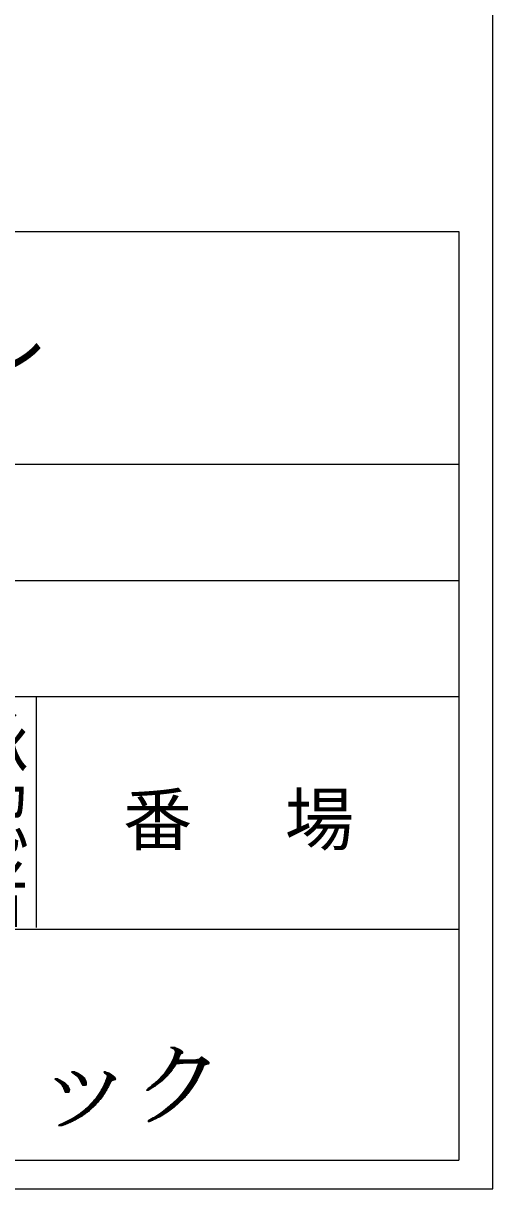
# Model space of a CAD drawing. Units: millimetres, scale not verified. Extents: x -438 to 140, y -184 to 99.
# Drawn here: x 118.5 to 140.1, y -96.9 to -43.4 of the extents above; entities that cross this region are included whole.
import ezdxf
from ezdxf.enums import TextEntityAlignment as Align

# ---------------------------------------------------------------- set-up
doc = ezdxf.new("R2010")
doc.units = ezdxf.units.MM
doc.layers.add('0-0_φ3.0_両4 45', color=7, linetype='Continuous')
doc.layers.add('0-1_φ3.0_片3 45', color=7, linetype='Continuous')
doc.styles.add('@ＭＳ ゴシック', font='')
doc.styles.add('ＭＳ ゴシック', font='')
doc.styles.get('@ＭＳ ゴシック').set_extended_font_data('@MS Gothic')
doc.styles.get('ＭＳ ゴシック').set_extended_font_data('MS Gothic')

msp = doc.modelspace()

# ---------------------------------------------------------------- linework, layer by layer
at = {"layer": '0-0_φ3.0_両4 45', "color": 5}
for p, q in [((70.644, -63.665), (138.495, -63.665)), ((70.644, -74.332), (138.495, -74.332)), ((119.124, -74.332), (119.124, -84.928)), ((70.644, -84.999), (138.495, -84.999)), ((70.644, -95.595), (138.495, -95.595))]:
    msp.add_line(p, q, dxfattribs=at)
at = {"layer": '0-0_φ3.0_両4 45', "color": 4}
msp.add_line((75.745, -68.999), (138.495, -68.999), dxfattribs=at)
at = {"layer": '0-0_φ3.0_両4 45'}
for p, q in [((125.225, -91.285), (125.697, -90.813)), ((125.287, -90.417), (125.355, -90.462)), ((125.501, -90.417), (125.287, -90.417)), ((125.311, -91.135), (125.823, -90.623)), ((125.312, -90.434), (125.328, -90.417)), ((125.35, -90.459), (125.392, -90.417)), ((125.355, -90.462), (125.445, -90.507)), ((125.374, -91.008), (125.794, -90.589)), ((125.392, -90.481), (125.456, -90.417)), ((125.416, -90.903), (125.758, -90.56)), ((125.445, -90.822), (125.433, -90.867)), ((125.434, -90.502), (125.513, -90.424)), ((125.445, -90.507), (125.478, -90.552)), ((125.467, -90.777), (125.445, -90.822)), ((125.457, -90.798), (125.721, -90.534)), ((125.465, -90.535), (125.556, -90.445)), ((125.49, -90.687), (125.467, -90.777)), ((125.478, -90.552), (125.49, -90.597)), ((125.485, -90.579), (125.598, -90.466)), ((125.485, -90.707), (125.683, -90.509)), ((125.49, -90.638), (125.641, -90.487)), ((125.49, -90.597), (125.49, -90.687)), ((125.501, -90.417), (125.681, -90.507)), ((125.737, -90.732), (125.67, -90.867)), ((125.681, -90.507), (125.748, -90.552)), ((125.838, -90.687), (125.737, -90.732)), ((125.748, -90.552), (125.805, -90.597)), ((125.805, -90.597), (125.838, -90.642)), ((125.809, -90.7), (125.838, -90.671)), ((125.838, -90.642), (125.838, -90.687)), ((124.382, -92.318), (125.698, -91.002)), ((124.555, -92.209), (125.438, -91.326)), ((124.83, -91.807), (125.634, -91.002)), ((125.111, -91.462), (125.656, -90.917)), ((125.208, -91.317), (125.141, -91.407)), ((125.253, -91.227), (125.208, -91.317)), ((125.287, -91.182), (125.253, -91.227)), ((125.4, -90.957), (125.287, -91.182)), ((125.445, -91.317), (125.377, -91.407)), ((125.411, -90.912), (125.4, -90.957)), ((125.433, -90.867), (125.411, -90.912)), ((125.49, -91.227), (125.445, -91.317)), ((125.523, -91.182), (125.49, -91.227)), ((126.018, -91.137), (125.523, -91.182)), ((125.588, -91.177), (125.762, -91.002)), ((125.658, -90.912), (125.613, -91.002)), ((126.367, -91.002), (125.613, -91.002)), ((125.67, -90.867), (125.658, -90.912)), ((125.658, -91.17), (125.825, -91.002)), ((125.728, -91.164), (125.889, -91.002)), ((125.798, -91.158), (125.953, -91.002)), ((125.868, -91.151), (126.016, -91.002)), ((125.938, -91.145), (126.08, -91.002)), ((126.008, -91.138), (126.144, -91.002)), ((126.57, -91.137), (126.018, -91.137)), ((126.072, -91.137), (126.207, -91.002)), ((126.136, -91.137), (126.271, -91.002)), ((126.199, -91.137), (126.334, -91.002)), ((126.263, -91.137), (126.406, -90.995)), ((126.289, -91.812), (126.784, -91.317)), ((126.327, -91.137), (126.485, -90.979)), ((126.352, -91.685), (126.988, -91.049)), ((126.592, -90.957), (126.367, -91.002)), ((126.39, -91.137), (126.565, -90.963)), ((126.406, -91.567), (126.953, -91.021)), ((126.454, -91.137), (126.724, -90.867)), ((126.457, -91.453), (126.916, -90.993)), ((126.491, -91.362), (126.468, -91.407)), ((126.502, -91.317), (126.491, -91.362)), ((126.493, -91.353), (126.878, -90.968)), ((126.525, -91.272), (126.502, -91.317)), ((126.518, -91.137), (126.763, -90.892)), ((126.536, -91.227), (126.525, -91.272)), ((126.53, -91.253), (126.84, -90.943)), ((126.558, -91.182), (126.536, -91.227)), ((126.57, -91.137), (126.558, -91.182)), ((126.566, -91.153), (126.802, -90.917)), ((126.648, -90.912), (126.592, -90.957)), ((126.693, -90.867), (126.648, -90.912)), ((126.727, -90.867), (126.693, -90.867)), ((126.727, -90.867), (126.93, -91.002)), ((126.761, -91.362), (126.75, -91.407)), ((126.828, -91.227), (126.761, -91.362)), ((127.008, -91.182), (126.828, -91.227)), ((126.888, -91.213), (127.02, -91.081)), ((126.93, -91.002), (126.986, -91.047)), ((126.973, -91.191), (127.039, -91.125)), ((126.986, -91.047), (127.031, -91.092)), ((127.042, -91.137), (127.008, -91.182)), ((127.031, -91.092), (127.042, -91.137)), ((119.977, -91.857), (120.045, -91.902)), ((120.112, -91.857), (119.977, -91.857)), ((119.995, -91.869), (120.006, -91.857)), ((120.033, -91.895), (120.07, -91.857)), ((120.045, -91.902), (120.157, -91.992)), ((120.069, -91.922), (120.127, -91.865)), ((120.105, -91.95), (120.169, -91.886)), ((120.112, -91.857), (120.202, -91.902)), ((120.14, -91.979), (120.211, -91.908)), ((120.173, -92.009), (120.251, -91.931)), ((120.202, -91.902), (120.281, -91.947)), ((120.742, -91.542), (120.81, -91.587)), ((120.9, -91.542), (120.742, -91.542)), ((120.757, -91.552), (120.767, -91.542)), ((120.795, -91.578), (120.831, -91.542)), ((120.81, -91.587), (120.866, -91.632)), ((120.832, -91.605), (120.894, -91.542)), ((120.866, -91.632), (120.933, -91.677)), ((120.867, -91.633), (120.941, -91.559)), ((120.9, -91.542), (121.012, -91.587)), ((120.905, -91.659), (120.987, -91.577)), ((120.933, -91.677), (120.99, -91.722)), ((120.943, -91.685), (121.03, -91.598)), ((120.978, -91.713), (121.07, -91.621)), ((120.99, -91.722), (121.035, -91.767)), ((121.011, -91.744), (121.11, -91.645)), ((121.012, -91.587), (121.091, -91.632)), ((121.035, -91.767), (121.057, -91.812)), ((121.04, -91.778), (121.148, -91.671)), ((121.057, -91.812), (121.091, -91.857)), ((121.063, -91.82), (121.186, -91.696)), ((121.09, -91.856), (121.224, -91.721)), ((121.091, -91.632), (121.226, -91.722)), ((121.091, -91.857), (121.226, -92.127)), ((121.111, -91.898), (121.256, -91.753)), ((121.132, -91.941), (121.288, -91.785)), ((121.154, -91.983), (121.319, -91.817)), ((121.175, -92.025), (121.347, -91.854)), ((121.196, -92.068), (121.369, -91.895)), ((121.226, -91.722), (121.316, -91.812)), ((121.316, -91.812), (121.35, -91.857)), ((121.35, -91.857), (121.395, -91.947)), ((122.109, -92.365), (122.702, -91.771)), ((122.195, -92.215), (122.671, -91.739)), ((122.227, -91.542), (122.25, -91.587)), ((122.306, -91.542), (122.227, -91.542)), ((122.228, -91.545), (122.231, -91.542)), ((122.245, -92.101), (122.636, -91.71)), ((122.25, -91.587), (122.294, -91.542)), ((122.25, -91.587), (122.317, -91.632)), ((122.288, -91.613), (122.346, -91.555)), ((122.296, -91.986), (122.598, -91.685)), ((122.306, -91.542), (122.452, -91.587)), ((122.328, -91.902), (122.306, -91.947)), ((122.317, -91.632), (122.362, -91.677)), ((122.324, -91.64), (122.394, -91.57)), ((122.34, -91.857), (122.328, -91.902)), ((122.332, -91.886), (122.562, -91.657)), ((122.362, -91.812), (122.34, -91.857)), ((122.356, -91.672), (122.443, -91.585)), ((122.362, -91.677), (122.373, -91.722)), ((122.373, -91.767), (122.362, -91.812)), ((122.369, -91.786), (122.526, -91.629)), ((122.372, -91.719), (122.485, -91.606)), ((122.373, -91.722), (122.373, -91.767)), ((122.452, -91.587), (122.531, -91.632)), ((122.531, -91.632), (122.587, -91.677)), ((122.587, -91.677), (122.655, -91.722)), ((122.733, -91.902), (122.587, -91.947)), ((122.59, -91.946), (122.73, -91.807)), ((122.655, -91.722), (122.7, -91.767)), ((122.682, -91.918), (122.752, -91.849)), ((122.7, -91.767), (122.733, -91.812)), ((122.733, -91.812), (122.756, -91.857)), ((122.756, -91.857), (122.733, -91.902)), ((124.826, -91.812), (124.646, -91.992)), ((124.86, -91.767), (124.826, -91.812)), ((124.828, -92), (125.292, -91.535)), ((124.905, -91.722), (124.86, -91.767)), ((124.938, -91.902), (124.893, -91.947)), ((124.938, -91.677), (124.905, -91.722)), ((124.983, -91.632), (124.938, -91.677)), ((124.995, -91.857), (124.938, -91.902)), ((125.118, -91.452), (124.983, -91.632)), ((125.13, -91.722), (124.995, -91.857)), ((125.141, -91.407), (125.118, -91.452)), ((125.163, -91.677), (125.13, -91.722)), ((125.208, -91.632), (125.163, -91.677)), ((125.242, -91.587), (125.208, -91.632)), ((125.287, -91.542), (125.242, -91.587)), ((125.355, -91.452), (125.287, -91.542)), ((125.377, -91.407), (125.355, -91.452)), ((125.75, -92.605), (126.552, -91.804)), ((125.986, -92.305), (126.615, -91.676)), ((126.116, -92.112), (126.679, -91.549)), ((126.202, -91.962), (126.742, -91.422)), ((126.243, -91.902), (126.21, -91.947)), ((126.401, -91.587), (126.243, -91.902)), ((126.412, -91.542), (126.401, -91.587)), ((126.457, -91.452), (126.412, -91.542)), ((126.468, -91.407), (126.457, -91.452)), ((126.502, -91.902), (126.468, -91.947)), ((126.75, -91.407), (126.502, -91.902)), ((120.157, -91.992), (120.247, -92.082)), ((120.205, -92.041), (120.291, -91.954)), ((120.237, -92.072), (120.33, -91.98)), ((120.247, -92.082), (120.315, -92.172)), ((120.266, -92.107), (120.368, -92.005)), ((120.281, -91.947), (120.416, -92.037)), ((120.293, -92.144), (120.406, -92.031)), ((120.315, -92.172), (120.337, -92.217)), ((120.319, -92.181), (120.442, -92.058)), ((120.337, -92.217), (120.371, -92.262)), ((120.341, -92.223), (120.477, -92.087)), ((120.368, -92.259), (120.509, -92.119)), ((120.371, -92.262), (120.382, -92.307)), ((120.382, -92.307), (120.427, -92.397)), ((120.383, -92.309), (120.54, -92.151)), ((120.404, -92.351), (120.571, -92.184)), ((120.416, -92.037), (120.472, -92.082)), ((120.425, -92.393), (120.598, -92.221)), ((120.427, -92.397), (120.438, -92.442)), ((120.438, -92.442), (120.472, -92.487)), ((120.439, -92.443), (120.619, -92.263)), ((120.466, -92.48), (120.64, -92.306)), ((120.472, -92.082), (120.562, -92.172)), ((120.522, -92.487), (120.651, -92.359)), ((120.562, -92.172), (120.596, -92.217)), ((120.586, -92.487), (120.629, -92.444)), ((120.596, -92.217), (120.641, -92.307)), ((120.652, -92.352), (120.618, -92.487)), ((120.641, -92.307), (120.652, -92.352)), ((120.911, -93.753), (122.424, -92.24)), ((121.058, -93.67), (122.327, -92.401)), ((121.217, -92.11), (121.39, -91.938)), ((121.226, -92.127), (121.26, -92.172)), ((121.242, -92.149), (121.404, -91.987)), ((121.383, -92.172), (121.26, -92.172)), ((121.282, -92.172), (121.417, -92.038)), ((121.346, -92.172), (121.417, -92.101)), ((121.417, -92.127), (121.383, -92.172)), ((121.395, -91.947), (121.417, -92.037)), ((121.417, -92.037), (121.417, -92.127)), ((121.895, -92.706), (122.499, -92.102)), ((122.022, -92.514), (122.581, -91.956)), ((122.07, -92.442), (122.036, -92.487)), ((122.115, -92.352), (122.07, -92.442)), ((122.148, -92.307), (122.115, -92.352)), ((122.238, -92.127), (122.148, -92.307)), ((122.25, -92.082), (122.238, -92.127)), ((122.295, -91.992), (122.25, -92.082)), ((122.328, -92.397), (122.283, -92.487)), ((122.306, -91.947), (122.295, -91.992)), ((122.362, -92.352), (122.328, -92.397)), ((122.407, -92.262), (122.362, -92.352)), ((122.441, -92.217), (122.407, -92.262)), ((122.553, -91.992), (122.441, -92.217)), ((122.587, -91.947), (122.553, -91.992)), ((124.207, -92.352), (124.185, -92.397)), ((124.252, -92.397), (124.185, -92.397)), ((124.193, -92.38), (124.271, -92.303)), ((124.263, -92.307), (124.207, -92.352)), ((124.239, -92.397), (124.639, -91.998)), ((124.331, -92.352), (124.252, -92.397)), ((124.331, -92.262), (124.263, -92.307)), ((124.387, -92.217), (124.331, -92.262)), ((124.398, -92.307), (124.331, -92.352)), ((124.432, -92.172), (124.387, -92.217)), ((124.477, -92.262), (124.398, -92.307)), ((124.545, -92.082), (124.432, -92.172)), ((124.545, -92.217), (124.477, -92.262)), ((124.59, -92.037), (124.545, -92.082)), ((124.601, -92.172), (124.545, -92.217)), ((124.646, -91.992), (124.59, -92.037)), ((124.668, -92.127), (124.601, -92.172)), ((124.893, -91.947), (124.668, -92.127)), ((124.855, -93.563), (126.465, -91.953)), ((125.019, -93.464), (126.379, -92.103)), ((125.217, -93.329), (126.258, -92.288)), ((126.018, -92.262), (125.816, -92.532)), ((126.041, -92.217), (126.018, -92.262)), ((126.108, -92.127), (126.041, -92.217)), ((126.277, -92.262), (126.075, -92.532)), ((126.131, -92.082), (126.108, -92.127)), ((126.165, -92.037), (126.131, -92.082)), ((126.21, -91.947), (126.165, -92.037)), ((126.3, -92.217), (126.277, -92.262)), ((126.367, -92.127), (126.3, -92.217)), ((126.39, -92.082), (126.367, -92.127)), ((126.423, -92.037), (126.39, -92.082)), ((126.468, -91.947), (126.423, -92.037)), ((120.618, -92.487), (120.472, -92.487)), ((121.221, -93.57), (122.222, -92.57)), ((121.71, -92.937), (121.44, -93.207)), ((121.456, -93.399), (122.076, -92.779)), ((121.777, -92.847), (121.71, -92.937)), ((121.822, -92.802), (121.777, -92.847)), ((121.957, -92.622), (121.822, -92.802)), ((121.946, -92.937), (121.856, -93.027)), ((122.013, -92.847), (121.946, -92.937)), ((121.98, -92.577), (121.957, -92.622)), ((122.013, -92.532), (121.98, -92.577)), ((122.036, -92.487), (122.013, -92.532)), ((122.058, -92.802), (122.013, -92.847)), ((122.193, -92.622), (122.058, -92.802)), ((122.216, -92.577), (122.193, -92.622)), ((122.283, -92.487), (122.216, -92.577)), ((125.658, -92.712), (125.343, -93.027)), ((125.503, -93.107), (126.022, -92.588)), ((125.737, -92.892), (125.602, -93.027)), ((125.692, -92.667), (125.658, -92.712)), ((125.737, -92.622), (125.692, -92.667)), ((125.771, -92.577), (125.737, -92.622)), ((125.793, -92.847), (125.737, -92.892)), ((125.816, -92.532), (125.771, -92.577)), ((125.827, -92.802), (125.793, -92.847)), ((125.917, -92.712), (125.827, -92.802)), ((125.951, -92.667), (125.917, -92.712)), ((125.996, -92.622), (125.951, -92.667)), ((126.03, -92.577), (125.996, -92.622)), ((126.075, -92.532), (126.03, -92.577)), ((120.784, -93.817), (121.187, -93.413)), ((121.102, -93.477), (120.9, -93.612)), ((121.158, -93.432), (121.102, -93.477)), ((121.226, -93.387), (121.158, -93.432)), ((121.338, -93.297), (121.226, -93.387)), ((121.282, -93.522), (121.226, -93.567)), ((121.35, -93.477), (121.282, -93.522)), ((121.383, -93.252), (121.338, -93.297)), ((121.406, -93.432), (121.35, -93.477)), ((121.44, -93.207), (121.383, -93.252)), ((121.473, -93.387), (121.406, -93.432)), ((121.53, -93.342), (121.473, -93.387)), ((121.575, -93.297), (121.53, -93.342)), ((121.631, -93.252), (121.575, -93.297)), ((121.676, -93.207), (121.631, -93.252)), ((121.732, -93.162), (121.676, -93.207)), ((121.822, -93.072), (121.732, -93.162)), ((121.856, -93.027), (121.822, -93.072)), ((124.461, -93.767), (124.712, -93.516)), ((124.58, -93.712), (124.925, -93.366)), ((124.837, -93.432), (124.635, -93.567)), ((124.716, -93.639), (125.22, -93.135)), ((124.927, -93.522), (124.77, -93.612)), ((124.893, -93.387), (124.837, -93.432)), ((124.961, -93.342), (124.893, -93.387)), ((124.995, -93.477), (124.927, -93.522)), ((125.242, -93.117), (124.961, -93.342)), ((125.073, -93.432), (124.995, -93.477)), ((125.141, -93.387), (125.073, -93.432)), ((125.197, -93.342), (125.141, -93.387)), ((125.265, -93.297), (125.197, -93.342)), ((125.287, -93.072), (125.242, -93.117)), ((125.321, -93.252), (125.265, -93.297)), ((125.343, -93.027), (125.287, -93.072)), ((125.388, -93.207), (125.321, -93.252)), ((125.445, -93.162), (125.388, -93.207)), ((125.49, -93.117), (125.445, -93.162)), ((125.602, -93.027), (125.49, -93.117)), ((120.18, -93.972), (120.146, -94.017)), ((120.303, -94.017), (120.146, -94.017)), ((120.171, -93.984), (120.184, -93.971)), ((120.292, -93.927), (120.18, -93.972)), ((120.201, -94.017), (120.29, -93.928)), ((120.265, -94.017), (120.406, -93.876)), ((120.393, -93.882), (120.292, -93.927)), ((120.427, -93.972), (120.303, -94.017)), ((120.343, -94.003), (120.533, -93.812)), ((120.663, -93.747), (120.393, -93.882)), ((120.54, -93.927), (120.427, -93.972)), ((120.444, -93.966), (120.661, -93.749)), ((120.742, -93.837), (120.54, -93.927)), ((120.551, -93.923), (120.809, -93.664)), ((120.9, -93.612), (120.663, -93.747)), ((120.665, -93.872), (120.974, -93.563)), ((120.922, -93.747), (120.742, -93.837)), ((121.08, -93.657), (120.922, -93.747)), ((121.147, -93.612), (121.08, -93.657)), ((121.226, -93.567), (121.147, -93.612)), ((124.263, -93.792), (124.252, -93.837)), ((124.297, -93.837), (124.252, -93.837)), ((124.263, -93.837), (124.383, -93.718)), ((124.331, -93.747), (124.263, -93.792)), ((124.41, -93.792), (124.297, -93.837)), ((124.488, -93.657), (124.331, -93.747)), ((124.347, -93.818), (124.544, -93.621)), ((124.5, -93.747), (124.41, -93.792)), ((124.556, -93.612), (124.488, -93.657)), ((124.601, -93.702), (124.5, -93.747)), ((124.635, -93.567), (124.556, -93.612)), ((124.68, -93.657), (124.601, -93.702)), ((124.77, -93.612), (124.68, -93.657))]:
    msp.add_line(p, q, dxfattribs=at)
at = {"layer": '0-0_φ3.0_両4 45', "color": 5}
for points in [[(-139.949, 99.1), (-139.949, -96.9), (140.051, -96.9), (140.051, 99.1)], [(70.644, -52.999), (138.495, -52.999), (138.495, -95.595)]]:
    msp.add_lwpolyline(points, dxfattribs=at)
at = {"layer": '0-1_φ3.0_片3 45', "color": 5}
msp.add_lwpolyline([(-139.949, 99.1), (-139.949, -96.9), (140.051, -96.9), (140.051, 99.1)], dxfattribs=at)

# ---------------------------------------------------------------- texts
at = {"layer": '0-0_φ3.0_両4 45', "style": 'ＭＳ ゴシック', "width": 1.15}
msp.add_text('開閉式ノズル', height=2.566, dxfattribs=at).set_placement((95.37, -60.082), align=Align.BOTTOM_LEFT)
at = {"layer": '0-0_φ3.0_両4 45', "style": '@ＭＳ ゴシック', "width": 1.15}
msp.add_text('承認者', height=2.192, rotation=270, dxfattribs=at).set_placement((115.482, -74.739), align=Align.BOTTOM_LEFT)
at = {"layer": '0-0_φ3.0_両4 45', "insert": (123.108, -81.393), "char_height": 2.323, "attachment_point": 7, "style": 'ＭＳ ゴシック'}
msp.add_mtext('\\T1.17;番\u3000場', dxfattribs=at)

doc.saveas('drawing.dxf')
